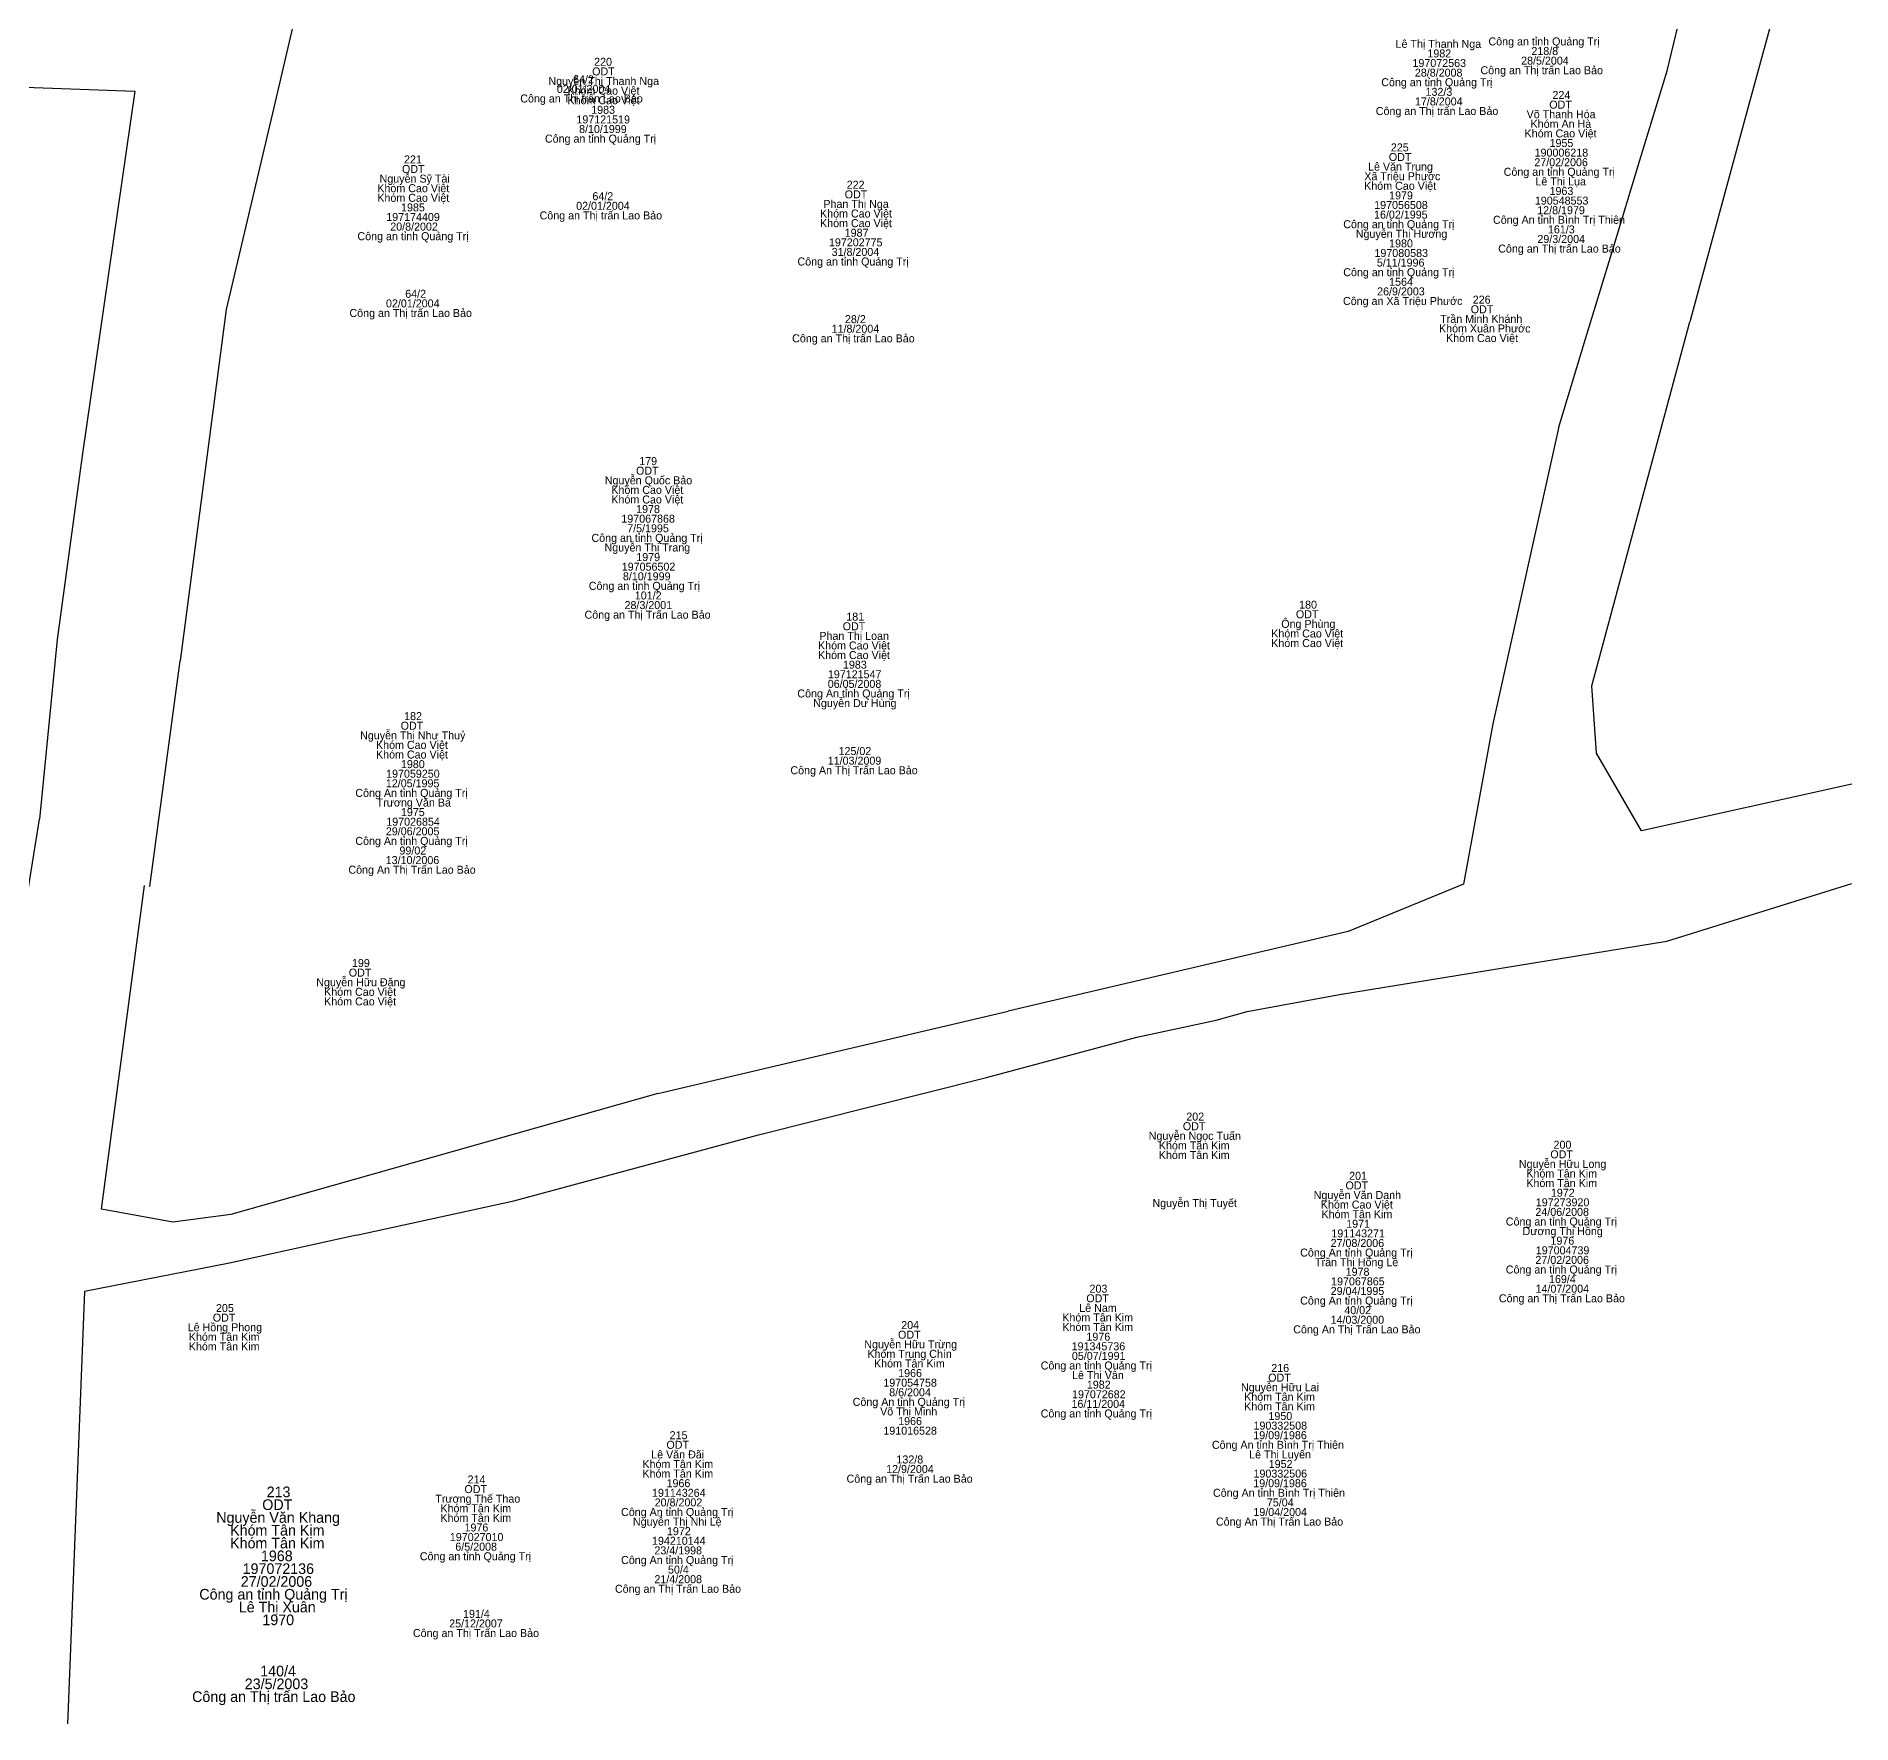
# Model space of a CAD drawing. Extents: x 535932 to 536577, y 1836990 to 1837547.
# Drawn here: x 536363.9 to 536500, y 1836995 to 1837121.6 of the extents above; entities that cross this region are included whole.
import ezdxf

# ---------------------------------------------------------------- set-up
doc = ezdxf.new("R2010")
doc.units = 0
doc.layers.add('Level 1', color=7, linetype='Continuous')
doc.layers.add('Level 23', color=7, linetype='Continuous')

msp = doc.modelspace()

# ---------------------------------------------------------------- linework, layer by layer
at = {"layer": 'Level 23'}
for p, q in [((536384.39, 1837127.86), (536381.76, 1837116.66)), ((536486.15, 1837118.97), (536487.8, 1837125.77)), ((536493.88, 1837122.29), (536492.05, 1837115.63)), ((536484.11, 1837112.27), (536486.15, 1837118.97)), ((536381.76, 1837116.66), (536378.1, 1837101.08)), ((536492.05, 1837115.63), (536487.85, 1837100.15)), ((536482.08, 1837105.57), (536484.11, 1837112.27)), ((536480.04, 1837098.87), (536482.08, 1837105.57)), ((536378.1, 1837101.08), (536374.65, 1837074.71)), ((536478.01, 1837092.17), (536480.04, 1837098.87)), ((536367.3, 1837090.1), (536365.41, 1837076.31)), ((536365.41, 1837076.31), (536364.1, 1837062.85)), ((536372.37, 1837057.79), (536374.65, 1837074.71)), ((536361.91, 1837049.26), (536364.1, 1837062.85)), ((536486.14, 1837053.7), (536500, 1837058.02)), ((536461.59, 1837049.69), (536486.14, 1837053.7)), ((536454.67, 1837048.41), (536461.59, 1837049.69)), ((536410.46, 1837042.27), (536436.75, 1837048.44)), ((536446.4, 1837046.5), (536452.33, 1837047.76)), ((536452.33, 1837047.76), (536454.67, 1837048.41)), ((536435.12, 1837043.47), (536446.4, 1837046.5)), ((536418.02, 1837039.15), (536435.12, 1837043.47)), ((536399.66, 1837034.2), (536418.02, 1837039.15)), ((536387.88, 1837031.64), (536399.66, 1837034.2)), ((536366.74, 1837008.98), (536366.39, 1837000)), ((536366.39, 1837000), (536366.2, 1836994.99))]:
    msp.add_line(p, q, dxfattribs=at)
for points in [[(536319.01, 1837119.35), (536371.25, 1837117.45), (536367.3, 1837090.1)], [(536500, 1837065.46), (536484.24, 1837061.97), (536480.87, 1837067.8), (536480.52, 1837072.85), (536487.85, 1837100.15)], [(536478.01, 1837092.17), (536473.09, 1837069.99), (536470.89, 1837057.97), (536462.23, 1837054.42), (536436.75, 1837048.44)], [(536410.46, 1837042.27), (536378.45, 1837033.19), (536374.09, 1837032.62), (536368.74, 1837033.58), (536371.97, 1837057.87)], [(536387.88, 1837031.64), (536378.35, 1837029.53), (536367.46, 1837027.4), (536366.74, 1837008.98)]]:
    msp.add_lwpolyline(points, dxfattribs=at)

# ---------------------------------------------------------------- texts
at = {"layer": 'Level 1'}
for s, height, p in [('Lê Thị Thanh Nga', 0.6, (536465.79, 1837120.7)), ('Công an tỉnh Quảng Trị', 0.6, (536472.76, 1837120.88)), ('218/8', 0.6, (536475.98, 1837120.16)), ('220 ', 0.6, (536405.69, 1837119.35)), ('197072563', 0.6, (536467.06, 1837119.26)), ('1982', 0.6, (536468.18, 1837119.98)), ('Công an Thị trấn Lao Bảo  ', 0.6, (536472.16, 1837118.72)), ('28/5/2004', 0.6, (536475.21, 1837119.44)), ('Nguyễn Thị Thanh Nga', 0.6, (536402.26, 1837117.91)), ('64/2 ', 0.6, (536404.11, 1837118.04)), ('ODT', 0.6, (536405.54, 1837118.63)), ('Công an tỉnh Quảng Trị ', 0.6, (536464.72, 1837117.82)), ('28/8/2008', 0.6, (536467.24, 1837118.54)), ('Công an Thị trấn Lao Bảo  ', 0.6, (536400.15, 1837116.6)), ('02/01/2004 ', 0.6, (536402.89, 1837117.32)), ('Khóm Cao Việt', 0.6, (536403.69, 1837117.19)), ('Khóm Cao Việt', 0.6, (536403.69, 1837116.47)), ('17/8/2004', 0.6, (536467.25, 1837116.38)), ('132/3', 0.6, (536468.04, 1837117.1)), ('ODT', 0.6, (536477.32, 1837116.14)), ('224', 0.6, (536477.56, 1837116.86)), ('197121519 ', 0.6, (536404.36, 1837115.03)), ('1983 ', 0.6, (536405.47, 1837115.75)), ('Công an Thị trấn Lao Bảo ', 0.6, (536464.31, 1837115.66)), ('Võ Thanh Hóa', 0.6, (536475.62, 1837115.42)), ('Khóm An Hà', 0.6, (536475.92, 1837114.7)), ('Công an tỉnh Quảng Trị  ', 0.6, (536402, 1837113.59)), ('8/10/1999 ', 0.6, (536404.56, 1837114.31)), ('Khóm Cao Việt', 0.6, (536475.47, 1837113.98)), ('221 ', 0.6, (536391.43, 1837112.03)), ('ODT', 0.6, (536465.29, 1837112.21)), ('225 ', 0.6, (536465.44, 1837112.93)), ('190006218', 0.6, (536476.22, 1837112.54)), ('1955', 0.6, (536477.34, 1837113.26)), ('Nguyễn Sỹ Tài', 0.6, (536389.6, 1837110.59)), ('ODT', 0.6, (536391.28, 1837111.31)), ('Xã Triệu Phước', 0.6, (536463.45, 1837110.77)), ('Lê Văn Trung', 0.6, (536463.73, 1837111.49)), ('Công an tỉnh Quảng Trị ', 0.6, (536473.9, 1837111.1)), ('27/02/2006', 0.6, (536476.2, 1837111.82)), ('Khóm Cao Việt', 0.6, (536389.43, 1837109.87)), ('64/2 ', 0.6, (536405.56, 1837109.27)), ('ODT', 0.6, (536424.48, 1837109.41)), ('222 ', 0.6, (536424.63, 1837110.13)), ('Khóm Cao Việt', 0.6, (536463.44, 1837110.05)), ('1979', 0.6, (536465.31, 1837109.33)), ('Lê Thị Lụa', 0.6, (536476.28, 1837110.38)), ('1963', 0.6, (536477.34, 1837109.66)), ('Khóm Cao Việt', 0.6, (536389.43, 1837109.15)), ('1985 ', 0.6, (536391.21, 1837108.43)), ('Công an Thị trấn Lao Bảo  ', 0.6, (536401.6, 1837107.83)), ('02/01/2004 ', 0.6, (536404.34, 1837108.55)), ('Khóm Cao Việt', 0.6, (536422.63, 1837107.97)), ('Phan Thị Nga', 0.6, (536422.88, 1837108.69)), ('16/02/1995', 0.6, (536464.18, 1837107.89)), ('197056508', 0.6, (536464.19, 1837108.61)), ('190548553', 0.6, (536476.24, 1837108.94)), ('12/8/1979', 0.6, (536476.42, 1837108.22)), ('197174409 ', 0.6, (536390.1, 1837107.71)), ('20/8/2002', 0.6, (536390.4, 1837106.99)), ('Khóm Cao Việt', 0.6, (536422.63, 1837107.25)), ('1987', 0.6, (536424.48, 1837106.53)), ('Công an tỉnh Quảng Trị ', 0.6, (536461.87, 1837107.17)), ('Nguyễn Thị Hương', 0.6, (536462.81, 1837106.45)), ('Công An tỉnh Bình Trị Thiên ', 0.6, (536473.1, 1837107.5)), ('161/3', 0.6, (536477.22, 1837106.78)), ('Công an tỉnh Quảng Trị', 0.6, (536387.94, 1837106.27)), ('197202775 ', 0.6, (536423.3, 1837105.81)), ('1980', 0.6, (536465.31, 1837105.73)), ('Công an Thị trấn Lao Bảo ', 0.6, (536473.49, 1837105.34)), ('29/3/2004', 0.6, (536476.43, 1837106.06)), ('Công an tỉnh Quảng Trị  ', 0.6, (536420.94, 1837104.37)), ('31/8/2004 ', 0.6, (536423.5, 1837105.09)), ('197080583', 0.6, (536464.21, 1837105.01)), ('5/11/1996', 0.6, (536464.39, 1837104.29)), ('Công an tỉnh Quảng Trị ', 0.6, (536461.87, 1837103.57)), ('1564', 0.6, (536465.31, 1837102.85)), ('02/01/2004 ', 0.6, (536390.08, 1837101.23)), (' 64/2', 0.6, (536391.3, 1837101.95)), ('Công an Xã Triệu Phước', 0.6, (536461.85, 1837101.41)), ('26/9/2003', 0.6, (536464.41, 1837102.13)), ('226 ', 0.6, (536471.58, 1837101.51)), ('Công an Thị trấn Lao Bảo  ', 0.6, (536387.34, 1837100.51)), ('28/2 ', 0.6, (536424.5, 1837100.05)), ('Trần Minh Khánh', 0.6, (536469.14, 1837100.07)), ('ODT', 0.6, (536471.43, 1837100.79)), ('Công an Thị trấn Lao Bảo  ', 0.6, (536420.54, 1837098.61)), ('11/8/2004 ', 0.6, (536423.5, 1837099.33)), ('Khóm Xuân Phước', 0.6, (536469.05, 1837099.35)), ('Khóm Cao Việt', 0.6, (536469.58, 1837098.63)), ('179', 0.6, (536409.07, 1837089.4)), ('Nguyễn Quốc Bảo', 0.6, (536406.49, 1837087.96)), ('ODT', 0.6, (536408.83, 1837088.68)), ('Khóm Cao Việt', 0.6, (536406.98, 1837087.24)), ('Khóm Cao Việt', 0.6, (536406.98, 1837086.52)), ('197067868', 0.6, (536407.73, 1837085.08)), ('1978', 0.6, (536408.84, 1837085.8)), ('Công an tỉnh Quảng Trị', 0.6, (536405.49, 1837083.64)), ('7/5/1995', 0.6, (536408.17, 1837084.36)), ('Nguyễn Thị Trang', 0.6, (536406.47, 1837082.92)), ('1979', 0.6, (536408.85, 1837082.2)), ('197056502', 0.6, (536407.76, 1837081.48)), ('8/10/1999 ', 0.6, (536407.85, 1837080.76)), ('Công an tỉnh Quảng Trị  ', 0.6, (536405.29, 1837080.04)), ('101/2', 0.6, (536408.74, 1837079.32)), ('Công an Thị Trấn Lao Bảo', 0.6, (536404.97, 1837077.88)), ('28/3/2001', 0.6, (536407.97, 1837078.6)), ('ODT', 0.6, (536458.32, 1837077.91)), ('180', 0.6, (536458.56, 1837078.63)), ('ODT', 0.6, (536424.33, 1837077.01)), ('181', 0.6, (536424.6, 1837077.73)), ('Ông Phùng', 0.6, (536457.22, 1837077.19)), ('Khóm Cao Việt', 0.6, (536422.48, 1837075.57)), ('Phan Thị Loan', 0.6, (536422.58, 1837076.29)), ('Khóm Cao Việt', 0.6, (536456.47, 1837076.47)), ('Khóm Cao Việt', 0.6, (536456.47, 1837075.75)), ('Khóm Cao Việt', 0.6, (536422.48, 1837074.85)), ('1983', 0.6, (536424.35, 1837074.13)), ('06/05/2008', 0.6, (536423.21, 1837072.69)), ('197121547', 0.6, (536423.22, 1837073.41)), ('Công An tỉnh Quảng Trị', 0.6, (536420.93, 1837071.97)), ('Nguyễn Dư Hùng', 0.6, (536422.12, 1837071.25)), ('182', 0.6, (536391.44, 1837070.27)), ('Nguyễn Thị Như Thuỷ', 0.6, (536388.14, 1837068.83)), ('ODT', 0.6, (536391.18, 1837069.55)), ('Khóm Cao Việt', 0.6, (536389.33, 1837068.11)), ('Khóm Cao Việt', 0.6, (536389.33, 1837067.39)), ('125/02', 0.6, (536424.02, 1837067.65)), ('197059250', 0.6, (536390.09, 1837065.95)), ('1980', 0.6, (536391.2, 1837066.67)), ('Công An Thị Trấn Lao Bảo', 0.6, (536420.41, 1837066.21)), ('11/03/2009', 0.6, (536423.21, 1837066.93)), ('Công An tỉnh Quảng Trị', 0.6, (536387.78, 1837064.51)), ('12/05/1995', 0.6, (536390.07, 1837065.23)), ('Trương Văn Ba', 0.6, (536389.38, 1837063.79)), ('1975', 0.6, (536391.2, 1837063.07)), ('29/06/2005', 0.6, (536390.07, 1837061.63)), ('197026854', 0.6, (536390.1, 1837062.35)), ('Công An tỉnh Quảng Trị', 0.6, (536387.78, 1837060.91)), ('99/02', 0.6, (536391.09, 1837060.19)), ('13/10/2006', 0.6, (536390.06, 1837059.47)), ('Công An Thị Trấn Lao Bảo', 0.6, (536387.26, 1837058.75)), ('ODT', 0.6, (536387.29, 1837051.03)), ('199', 0.6, (536387.53, 1837051.75)), ('Nguyễn Hữu Đăng', 0.6, (536384.85, 1837050.31)), ('Khóm Cao Việt', 0.6, (536385.44, 1837049.59)), ('Khóm Cao Việt', 0.6, (536385.44, 1837048.87)), ('202', 0.6, (536450.1, 1837040.23)), ('Nguyễn Ngọc Tuấn', 0.6, (536447.28, 1837038.79)), ('ODT', 0.6, (536449.84, 1837039.51)), ('Khóm Tân Kim', 0.6, (536448.04, 1837038.07)), ('Khóm Tân Kim', 0.6, (536448.04, 1837037.35)), ('ODT', 0.6, (536477.4, 1837037.4)), ('200', 0.6, (536477.64, 1837038.12)), ('201', 0.6, (536462.31, 1837035.79)), ('Nguyễn Hữu Long', 0.6, (536475.04, 1837036.68)), ('Khóm Tân Kim', 0.6, (536475.6, 1837035.96)), ('Nguyễn Văn Danh', 0.6, (536459.65, 1837034.35)), ('ODT', 0.6, (536462.04, 1837035.07)), ('Khóm Tân Kim', 0.6, (536475.6, 1837035.24)), ('1972', 0.6, (536477.44, 1837034.52)), ('Nguyễn Thị Tuyết', 0.6, (536447.56, 1837033.75)), ('Khóm Cao Việt', 0.6, (536460.19, 1837033.63)), ('24/06/2008', 0.6, (536476.28, 1837033.08)), ('197273920', 0.6, (536476.31, 1837033.8)), ('Khóm Tân Kim', 0.6, (536460.24, 1837032.91)), ('1971', 0.6, (536462.09, 1837032.19)), ('Công an tỉnh Quảng Trị', 0.6, (536474.06, 1837032.36)), ('Dương Thị Hồng', 0.6, (536475.32, 1837031.64)), ('27/08/2006', 0.6, (536460.92, 1837030.75)), ('191143271', 0.6, (536460.98, 1837031.47)), ('1976', 0.6, (536477.41, 1837030.92)), ('Công An tỉnh Quảng Trị', 0.6, (536458.64, 1837030.03)), ('Trần Thị Hồng Lê', 0.6, (536459.75, 1837029.31)), ('27/02/2006', 0.6, (536476.28, 1837029.48)), ('197004739', 0.6, (536476.31, 1837030.2)), ('197067865', 0.6, (536460.96, 1837027.87)), ('1978', 0.6, (536462.05, 1837028.59)), ('Công an tỉnh Quảng Trị', 0.6, (536474.06, 1837028.76)), ('169/4', 0.6, (536477.3, 1837028.04)), ('ODT', 0.6, (536442.6, 1837026.6)), ('203', 0.6, (536442.84, 1837027.32)), ('Công An tỉnh Quảng Trị', 0.6, (536458.64, 1837026.43)), ('29/04/1995', 0.6, (536460.93, 1837027.15)), ('Công an Thị Trấn Lao Bảo', 0.6, (536473.54, 1837026.6)), ('14/07/2004', 0.6, (536476.29, 1837027.32)), ('ODT', 0.6, (536377.09, 1837025.15)), ('205', 0.6, (536377.33, 1837025.87)), ('Khóm Tân Kim', 0.6, (536440.8, 1837025.16)), ('Lê Nam', 0.6, (536442.07, 1837025.88)), ('14/03/2000', 0.6, (536460.92, 1837024.99)), ('40/02', 0.6, (536461.95, 1837025.71)), ('Lê Hồng Phong', 0.6, (536375.21, 1837024.43)), ('Khóm Tân Kim', 0.6, (536375.29, 1837023.71)), ('ODT', 0.6, (536428.48, 1837023.87)), ('204', 0.6, (536428.72, 1837024.59)), ('Khóm Tân Kim', 0.6, (536440.8, 1837024.44)), ('1976', 0.6, (536442.61, 1837023.72)), ('Công An Thị Trấn Lao Bảo', 0.6, (536458.12, 1837024.27)), ('Khóm Tân Kim', 0.6, (536375.29, 1837022.99)), ('Nguyễn Hữu Trừng', 0.6, (536425.95, 1837023.15)), ('Khóm Trung Chín', 0.6, (536426.18, 1837022.43)), ('05/07/1991', 0.6, (536441.52, 1837022.28)), ('191345736', 0.6, (536441.5, 1837023)), ('Khóm Tân Kim', 0.6, (536426.68, 1837021.71)), ('1966', 0.6, (536428.49, 1837020.99)), ('Công an tỉnh Quảng Trị ', 0.6, (536439.18, 1837021.56)), ('Lê Thị Vân', 0.6, (536441.53, 1837020.84)), ('216', 0.6, (536456.47, 1837021.37)), ('197054758', 0.6, (536427.38, 1837020.27)), ('8/6/2004', 0.6, (536427.82, 1837019.55)), ('197072682', 0.6, (536441.53, 1837019.4)), ('1982', 0.6, (536442.64, 1837020.12)), ('Nguyễn Hữu Lai', 0.6, (536454.2, 1837019.93)), ('ODT', 0.6, (536456.24, 1837020.65)), ('Công An tỉnh Quảng Trị', 0.6, (536425.08, 1837018.83)), ('Võ Thị Minh', 0.6, (536427.14, 1837018.11)), ('Công an tỉnh Quảng Trị ', 0.6, (536439.18, 1837017.96)), ('16/11/2004', 0.6, (536441.49, 1837018.68)), ('Khóm Tân Kim', 0.6, (536454.44, 1837019.21)), ('Khóm Tân Kim', 0.6, (536454.44, 1837018.49)), ('191016528', 0.6, (536427.38, 1837016.67)), ('1966', 0.6, (536428.49, 1837017.39)), ('190332508', 0.6, (536455.14, 1837017.05)), ('1950', 0.6, (536456.26, 1837017.77)), ('ODT', 0.6, (536411.11, 1837015.61)), ('215', 0.6, (536411.35, 1837016.33)), ('Công An tỉnh Bình Trị Thiên ', 0.6, (536452.02, 1837015.61)), ('19/09/1986', 0.6, (536455.12, 1837016.33)), ('Khóm Tân Kim', 0.6, (536409.31, 1837014.17)), ('Lê Văn Đãi', 0.6, (536409.97, 1837014.89)), ('132/8', 0.6, (536428.36, 1837014.51)), ('Lê Thị Luyến', 0.6, (536454.81, 1837014.89)), ('1952', 0.6, (536456.28, 1837014.17)), ('214', 0.6, (536396.2, 1837013.01)), ('Khóm Tân Kim', 0.6, (536409.31, 1837013.45)), ('1966', 0.6, (536411.12, 1837012.73)), ('Công an Thị Trấn Lao Bảo', 0.6, (536424.62, 1837013.07)), ('12/9/2004', 0.6, (536427.59, 1837013.79)), ('19/09/1986', 0.6, (536455.12, 1837012.73)), ('190332506', 0.6, (536455.14, 1837013.45)), ('ODT', 0.8, (536380.8, 1837011.02)), ('213', 0.8, (536381.13, 1837011.98)), ('Trương Thế Thao', 0.6, (536393.78, 1837011.57)), ('ODT', 0.6, (536395.96, 1837012.29)), ('191143264', 0.6, (536410.03, 1837012.01)), ('20/8/2002', 0.6, (536410.23, 1837011.29)), ('Công An tỉnh Bình Trị Thiên', 0.6, (536452.1, 1837012.01)), ('75/04', 0.6, (536456.14, 1837011.29)), ('Nguyễn Văn Khang', 0.8, (536377.35, 1837010.06)), ('Khóm Tân Kim', 0.6, (536394.16, 1837010.85)), ('Khóm Tân Kim', 0.6, (536394.16, 1837010.13)), ('Công An tỉnh Quảng Trị', 0.6, (536407.71, 1837010.57)), ('Nguyễn Thị Nhi Lệ', 0.6, (536408.6, 1837009.85)), ('Công An Thị Trấn Lao Bảo', 0.6, (536452.32, 1837009.85)), ('19/04/2004', 0.6, (536455.13, 1837010.57)), ('Khóm Tân Kim', 0.8, (536378.39, 1837009.1)), ('197027010', 0.6, (536394.87, 1837008.69)), ('1976', 0.6, (536395.97, 1837009.41)), ('1972', 0.6, (536411.15, 1837009.13)), ('Khóm Tân Kim', 0.8, (536378.39, 1837008.14)), ('1968 ', 0.8, (536380.7, 1837007.18)), ('Công an tỉnh Quảng Trị', 0.6, (536392.62, 1837007.25)), ('6/5/2008', 0.6, (536395.28, 1837007.97)), ('194210144', 0.6, (536410.03, 1837008.41)), ('23/4/1998', 0.6, (536410.21, 1837007.69)), ('197072136', 0.8, (536379.33, 1837006.22)), ('Công An tỉnh Quảng Trị', 0.6, (536407.71, 1837006.97)), ('50/4', 0.6, (536411.23, 1837006.25)), ('Công an tỉnh Quảng Trị  ', 0.8, (536376.08, 1837004.3)), ('27/02/2006 ', 0.8, (536379.19, 1837005.26)), ('Công an Thị Trấn Lao Bảo', 0.6, (536407.25, 1837004.81)), ('21/4/2008', 0.6, (536410.21, 1837005.53)), ('Lê Thị Xuân ', 0.8, (536379.04, 1837003.34)), ('1970', 0.8, (536380.81, 1837002.38)), ('25/12/2007', 0.6, (536394.82, 1837002.21)), ('191/4', 0.6, (536395.86, 1837002.93)), ('Công an Thị Trấn Lao Bảo', 0.6, (536392.1, 1837001.49)), ('23/5/2003 ', 0.8, (536379.49, 1836997.58)), ('140/4', 0.8, (536380.65, 1836998.54)), ('Công an Thị trấn Lao Bảo  ', 0.8, (536375.54, 1836996.62))]:
    msp.add_text(s, height=height, dxfattribs=at).set_placement(p)

doc.saveas('drawing.dxf')
